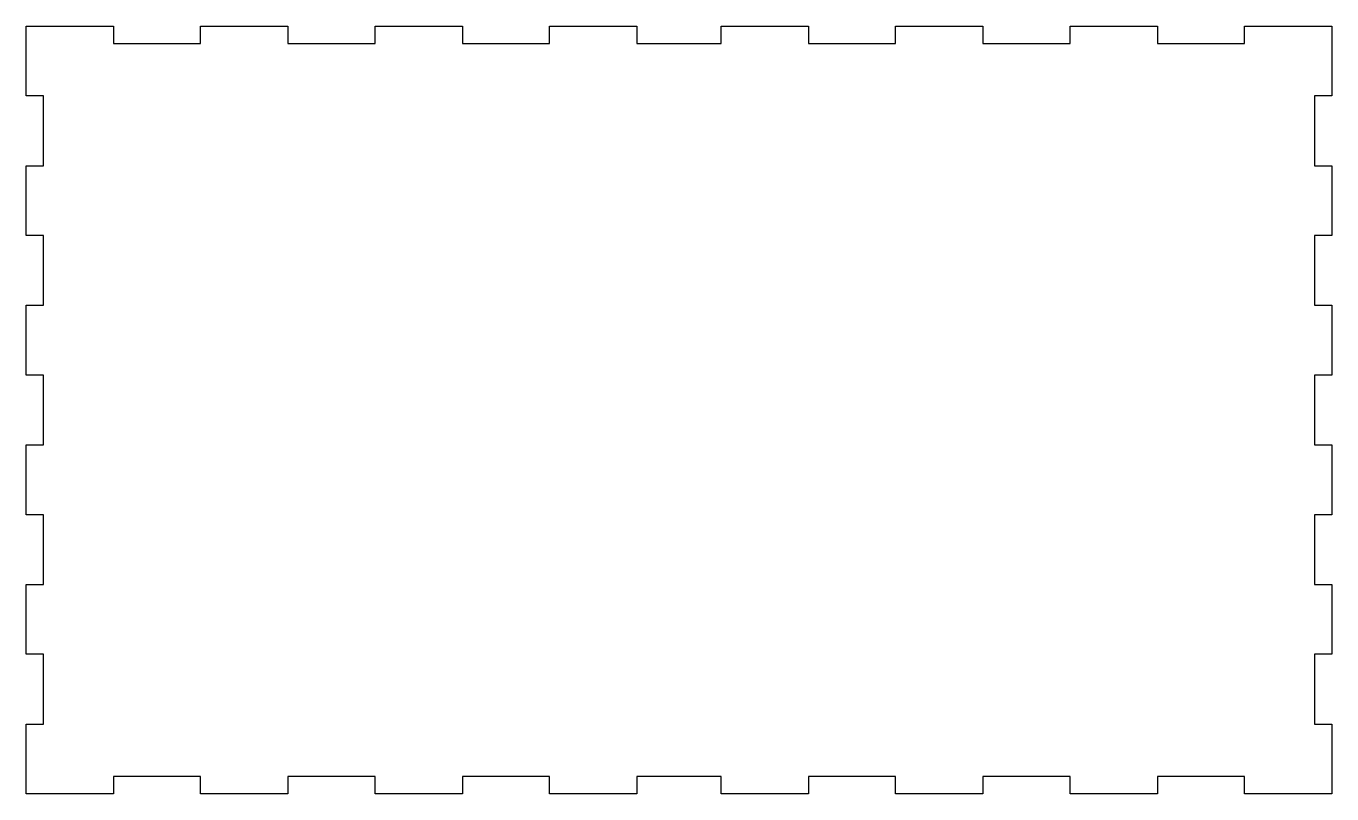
# Model space of a CAD drawing. Header units: millimetres. Extents: x 0 to 449, y 0 to 264.
import ezdxf

# ---------------------------------------------------------------- set-up
doc = ezdxf.new("R2010")
doc.units = ezdxf.units.MM
doc.layers.get('0').update_dxf_attribs({"linetype": 'CONTINUOUS'})

msp = doc.modelspace()

# ---------------------------------------------------------------- linework, layer by layer
msp.add_lwpolyline([(30, 264), (30, 258), (60, 258), (60, 264), (90, 264), (90, 258), (120, 258), (120, 264), (150, 264), (150, 258), (180, 258), (180, 264), (210, 264), (210, 258), (239, 258), (239, 264), (269, 264), (269, 258), (299, 258), (299, 264), (329, 264), (329, 258), (359, 258), (359, 264), (389, 264), (389, 258), (419, 258), (419, 264), (449, 264), (449, 240), (443, 240), (443, 216), (449, 216), (449, 192), (443, 192), (443, 168), (449, 168), (449, 144), (443, 144), (443, 120), (449, 120), (449, 96), (443, 96), (443, 72), (449, 72), (449, 48), (443, 48), (443, 24), (449, 24), (449, 0), (419, 0), (419, 6), (389, 6), (389, 0), (359, 0), (359, 6), (329, 6), (329, 0), (299, 0), (299, 6), (269, 6), (269, 0), (239, 0), (239, 6), (210, 6), (210, 0), (180, 0), (180, 6), (150, 6), (150, 0), (120, 0), (120, 6), (90, 6), (90, 0), (60, 0), (60, 6), (30, 6), (30, 0), (0, 0), (0, 24), (6, 24), (6, 48), (0, 48), (0, 72), (6, 72), (6, 96), (0, 96), (0, 120), (6, 120), (6, 144), (0, 144), (0, 168), (6, 168), (6, 192), (0, 192), (0, 216), (6, 216), (6, 240), (0, 240), (0, 264)], close=True)

doc.saveas('drawing.dxf')
